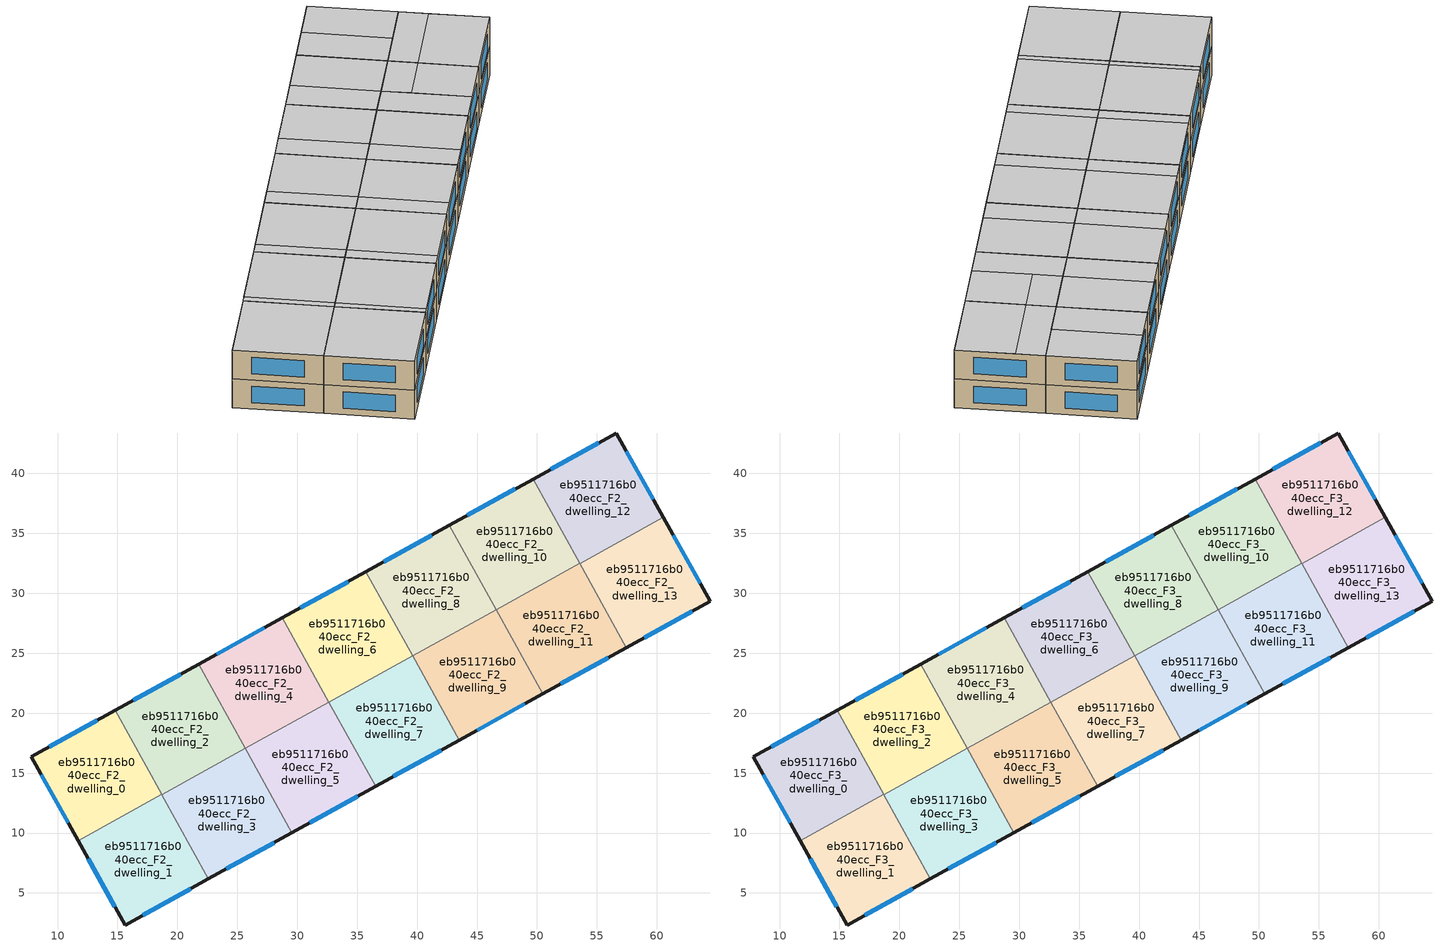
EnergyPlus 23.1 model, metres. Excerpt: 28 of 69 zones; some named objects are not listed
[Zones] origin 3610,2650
eb9511716b040ecc_F2_dwelling_0
 floor to eb9511716b040ecc_F1_dwelling_0 (EU_floor_Construction): 14.81,20.24 18.69,13.22 11.72,9.36 7.81,16.36 z6
 wall outside (EU_wall_Construction): 14.81,20.24 7.81,16.36 11.72,9.36 z6:9
 wall to eb9511716b040ecc_F2_dwelling_1 (EU_wall_Construction): 11.72,9.36 18.69,13.22 z6:9
 wall to eb9511716b040ecc_F2_dwelling_2 (EU_wall_Construction): 18.69,13.22 14.81,20.24 z6:9
 window (EU_Window_Construction): 8.65,14.86 10.88,10.86 / 13.31,19.41 9.31,17.19 z6.64:8.36
eb9511716b040ecc_F2_dwelling_1
 floor to eb9511716b040ecc_F1_dwelling_1 (EU_floor_Construction): 18.69,13.22 22.59,6.18 15.63,2.33 11.72,9.36 z6
 wall outside (EU_wall_Construction): 11.72,9.36 15.63,2.33 22.59,6.18 z6:9
 wall to eb9511716b040ecc_F2_dwelling_3 (EU_wall_Construction): 22.59,6.18 18.7,13.21 z6:9
 wall to eb9511716b040ecc_F2_dwelling_2 (EU_wall_Construction): 18.7,13.21 18.69,13.22 z6:9
 window (EU_Window_Construction): 12.55,7.85 14.79,3.84 / 17.12,3.15 21.1,5.35 z6.64:8.36
eb9511716b040ecc_F2_dwelling_10
 floor to eb9511716b040ecc_F1_dwelling_10 (EU_floor_Construction): 49.68,39.53 53.57,32.5 46.59,28.64 42.7,35.67 z6
 wall outside (EU_wall_Construction): 49.68,39.53 42.7,35.67 z6:9
 wall to eb9511716b040ecc_F2_dwelling_11 (EU_wall_Construction): 46.59,28.64 53.57,32.5 z6:9
 wall to eb9511716b040ecc_F2_dwelling_8 (EU_wall_Construction): 42.7,35.67 46.59,28.64 z6:9
 wall to eb9511716b040ecc_F2_dwelling_12 (EU_wall_Construction): 53.57,32.5 49.68,39.53 z6:9
 window (EU_Window_Construction): 48.18,38.71 44.2,36.5 z6.64:8.36
eb9511716b040ecc_F2_dwelling_11
 floor to eb9511716b040ecc_F1_dwelling_11 (EU_floor_Construction): 53.57,32.5 57.46,25.47 50.48,21.61 46.59,28.64 z6
 wall outside (EU_wall_Construction): 50.48,21.61 57.46,25.47 z6:9
 wall to eb9511716b040ecc_F2_dwelling_9 (EU_wall_Construction): 46.59,28.64 50.48,21.61 z6:9
 wall to eb9511716b040ecc_F2_dwelling_13 (EU_wall_Construction): 57.46,25.47 53.57,32.49 z6:9
 wall to eb9511716b040ecc_F2_dwelling_12 (EU_wall_Construction): 53.57,32.49 53.57,32.5 z6:9
 window (EU_Window_Construction): 51.98,22.44 55.96,24.65 z6.64:8.36
eb9511716b040ecc_F2_dwelling_12
 floor to eb9511716b040ecc_F1_dwelling_12 (EU_floor_Construction): 56.62,43.38 60.55,36.35 53.57,32.49 49.68,39.53 z6
 wall outside (EU_wall_Construction): 60.55,36.35 56.62,43.38 49.68,39.53 z6:9
 wall to eb9511716b040ecc_F2_dwelling_13 (EU_wall_Construction): 53.57,32.49 60.55,36.35 z6:9
 window (EU_Window_Construction): 59.71,37.86 57.46,41.87 / 55.14,42.56 51.16,40.36 z6.64:8.36
eb9511716b040ecc_F2_dwelling_13
 floor to eb9511716b040ecc_F1_dwelling_13 (EU_floor_Construction): 60.55,36.35 64.46,29.34 57.46,25.47 53.57,32.49 z6
 wall outside (EU_wall_Construction): 57.46,25.47 64.46,29.34 60.55,36.35 z6:9
 window (EU_Window_Construction): 63.62,30.85 61.38,34.85 / 58.96,26.3 62.96,28.52 z6.64:8.36
eb9511716b040ecc_F2_dwelling_2
 floor to eb9511716b040ecc_F1_dwelling_2 (EU_floor_Construction): 21.78,24.1 25.67,17.07 18.7,13.21 14.81,20.24 z6
 wall outside (EU_wall_Construction): 21.78,24.1 14.81,20.24 z6:9
 wall to eb9511716b040ecc_F2_dwelling_4 (EU_wall_Construction): 25.67,17.07 21.78,24.1 z6:9
 wall to eb9511716b040ecc_F2_dwelling_3 (EU_wall_Construction): 18.7,13.21 25.67,17.07 z6:9
 window (EU_Window_Construction): 20.29,23.27 16.3,21.06 z6.64:8.36
eb9511716b040ecc_F2_dwelling_3
 floor to eb9511716b040ecc_F1_dwelling_3 (EU_floor_Construction): 25.67,17.07 29.56,10.04 22.59,6.18 18.7,13.21 z6
 wall outside (EU_wall_Construction): 22.59,6.18 29.56,10.04 z6:9
 wall to eb9511716b040ecc_F2_dwelling_5 (EU_wall_Construction): 29.56,10.04 25.67,17.07 z6:9
 window (EU_Window_Construction): 24.08,7 28.07,9.21 z6.64:8.36
eb9511716b040ecc_F2_dwelling_4
 floor to eb9511716b040ecc_F1_dwelling_4 (EU_floor_Construction): 28.76,27.96 32.65,20.93 25.67,17.07 21.78,24.1 z6
 wall outside (EU_wall_Construction): 28.76,27.96 21.78,24.1 z6:9
 wall to eb9511716b040ecc_F2_dwelling_6 (EU_wall_Construction): 32.65,20.93 28.76,27.96 z6:9
 wall to eb9511716b040ecc_F2_dwelling_5 (EU_wall_Construction): 25.67,17.07 32.65,20.93 z6:9
 window (EU_Window_Construction): 27.26,27.13 23.27,24.92 z6.64:8.36
eb9511716b040ecc_F2_dwelling_5
 floor to eb9511716b040ecc_F1_dwelling_5 (EU_floor_Construction): 32.65,20.93 36.54,13.9 29.56,10.04 25.67,17.07 z6
 wall outside (EU_wall_Construction): 29.56,10.04 36.54,13.9 z6:9
 wall to eb9511716b040ecc_F2_dwelling_7 (EU_wall_Construction): 36.54,13.9 32.65,20.93 z6:9
 window (EU_Window_Construction): 31.05,10.86 35.04,13.07 z6.64:8.36
eb9511716b040ecc_F2_dwelling_6
 floor to eb9511716b040ecc_F1_dwelling_6 (EU_floor_Construction): 35.73,31.82 39.62,24.79 32.65,20.93 28.76,27.96 z6
 wall outside (EU_wall_Construction): 35.73,31.82 28.76,27.96 z6:9
 wall to eb9511716b040ecc_F2_dwelling_8 (EU_wall_Construction): 39.62,24.79 35.73,31.82 z6:9
 wall to eb9511716b040ecc_F2_dwelling_7 (EU_wall_Construction): 32.65,20.93 39.62,24.79 z6:9
 window (EU_Window_Construction): 34.24,30.99 30.25,28.78 z6.64:8.36
eb9511716b040ecc_F2_dwelling_7
 floor to eb9511716b040ecc_F1_dwelling_7 (EU_floor_Construction): 39.62,24.79 43.51,17.75 36.54,13.9 32.65,20.93 z6
 wall outside (EU_wall_Construction): 36.54,13.9 43.51,17.75 z6:9
 wall to eb9511716b040ecc_F2_dwelling_9 (EU_wall_Construction): 43.51,17.75 39.62,24.79 z6:9
 window (EU_Window_Construction): 38.03,14.72 42.02,16.93 z6.64:8.36
eb9511716b040ecc_F2_dwelling_8
 floor to eb9511716b040ecc_F1_dwelling_8 (EU_floor_Construction): 42.7,35.67 46.59,28.64 39.62,24.79 35.73,31.82 z6
 wall outside (EU_wall_Construction): 42.7,35.67 35.73,31.82 z6:9
 wall to eb9511716b040ecc_F2_dwelling_9 (EU_wall_Construction): 39.62,24.79 46.59,28.64 z6:9
 window (EU_Window_Construction): 41.21,34.85 37.22,32.64 z6.64:8.36
eb9511716b040ecc_F2_dwelling_9
 floor to eb9511716b040ecc_F1_dwelling_9 (EU_floor_Construction): 46.59,28.64 50.48,21.61 43.51,17.75 39.62,24.79 z6
 wall outside (EU_wall_Construction): 43.51,17.75 50.48,21.61 z6:9
 window (EU_Window_Construction): 45,18.58 48.99,20.79 z6.64:8.36
eb9511716b040ecc_F3_dwelling_0
 floor to eb9511716b040ecc_F2_dwelling_0 (EU_floor_Construction): 14.81,20.24 18.69,13.22 11.72,9.36 7.81,16.36 z9
 wall outside (EU_wall_Construction): 14.81,20.24 7.81,16.36 11.72,9.36 z9:12
 wall to eb9511716b040ecc_F3_dwelling_1 (EU_wall_Construction): 11.72,9.36 18.69,13.22 z9:12
 wall to eb9511716b040ecc_F3_dwelling_2 (EU_wall_Construction): 18.69,13.22 14.81,20.24 z9:12
 window (EU_Window_Construction): 8.65,14.86 10.88,10.86 / 13.31,19.41 9.31,17.19 z9.64:11.36
 ceiling to eb9511716b040ecc_F4_dwelling_0 (EU_floor_Construction): 18.69,13.22 14.81,20.24 7.81,16.36 11.72,9.36 z12
eb9511716b040ecc_F3_dwelling_1
 floor to eb9511716b040ecc_F2_dwelling_1 (EU_floor_Construction): 18.69,13.22 22.59,6.18 15.63,2.33 11.72,9.36 z9
 wall outside (EU_wall_Construction): 11.72,9.36 15.63,2.33 22.59,6.18 z9:12
 wall to eb9511716b040ecc_F3_dwelling_3 (EU_wall_Construction): 22.59,6.18 18.7,13.21 z9:12
 wall to eb9511716b040ecc_F3_dwelling_2 (EU_wall_Construction): 18.7,13.21 18.69,13.22 z9:12
 window (EU_Window_Construction): 12.55,7.85 14.79,3.84 / 17.12,3.15 21.1,5.35 z9.64:11.36
 ceiling to eb9511716b040ecc_F4_dwelling_1 (EU_floor_Construction): 22.59,6.18 18.69,13.22 11.72,9.36 15.63,2.33 z12
eb9511716b040ecc_F3_dwelling_10
 floor to eb9511716b040ecc_F2_dwelling_10 (EU_floor_Construction): 49.68,39.53 53.57,32.5 46.59,28.64 42.7,35.67 z9
 wall outside (EU_wall_Construction): 49.68,39.53 42.7,35.67 z9:12
 wall to eb9511716b040ecc_F3_dwelling_11 (EU_wall_Construction): 46.59,28.64 53.57,32.5 z9:12
 wall to eb9511716b040ecc_F3_dwelling_8 (EU_wall_Construction): 42.7,35.67 46.59,28.64 z9:12
 wall to eb9511716b040ecc_F3_dwelling_12 (EU_wall_Construction): 53.57,32.5 49.68,39.53 z9:12
 window (EU_Window_Construction): 48.18,38.71 44.2,36.5 z9.64:11.36
 ceiling to eb9511716b040ecc_F4_dwelling_10 (EU_floor_Construction): 53.57,32.5 49.68,39.53 45.38,37.16 49.27,30.13 z12
 ceiling to eb9511716b040ecc_F4_dwelling_8 (EU_floor_Construction): 49.27,30.13 45.38,37.16 42.7,35.67 46.59,28.64 z12
eb9511716b040ecc_F3_dwelling_11
 floor to eb9511716b040ecc_F2_dwelling_11 (EU_floor_Construction): 53.57,32.5 57.46,25.47 50.48,21.61 46.59,28.64 z9
 wall outside (EU_wall_Construction): 50.48,21.61 57.46,25.47 z9:12
 wall to eb9511716b040ecc_F3_dwelling_9 (EU_wall_Construction): 46.59,28.64 50.48,21.61 z9:12
 wall to eb9511716b040ecc_F3_dwelling_13 (EU_wall_Construction): 57.46,25.47 53.57,32.49 z9:12
 wall to eb9511716b040ecc_F3_dwelling_12 (EU_wall_Construction): 53.57,32.49 53.57,32.5 z9:12
 window (EU_Window_Construction): 51.98,22.44 55.96,24.65 z9.64:11.36
 ceiling to eb9511716b040ecc_F4_dwelling_12 (EU_floor_Construction): 57.46,25.47 54.87,30.15 50.58,27.78 53.17,23.1 z12
 ceiling to eb9511716b040ecc_F4_dwelling_11 (EU_floor_Construction): 54.87,30.15 53.57,32.49 53.57,32.5 49.28,30.13 50.58,27.78 z12
 ceiling adiabatic (EU_roof_Construction): 53.17,23.1 49.28,30.13 46.59,28.64 50.48,21.61 z12
eb9511716b040ecc_F3_dwelling_12
 floor to eb9511716b040ecc_F2_dwelling_12 (EU_floor_Construction): 56.62,43.38 60.55,36.35 53.57,32.49 49.68,39.53 z9
 wall outside (EU_wall_Construction): 60.55,36.35 56.62,43.38 49.68,39.53 z9:12
 wall to eb9511716b040ecc_F3_dwelling_13 (EU_wall_Construction): 53.57,32.49 60.55,36.35 z9:12
 window (EU_Window_Construction): 59.71,37.86 57.46,41.87 / 55.14,42.56 51.16,40.36 z9.64:11.36
 ceiling to eb9511716b040ecc_F4_dwelling_11 (EU_floor_Construction): 60.55,36.35 56.62,43.38 52.89,41.31 56.78,34.29 53.57,32.5 53.57,32.49 z12
 ceiling to eb9511716b040ecc_F4_dwelling_10 (EU_floor_Construction): 56.78,34.29 52.89,41.31 49.68,39.53 53.57,32.5 z12
eb9511716b040ecc_F3_dwelling_13
 floor to eb9511716b040ecc_F2_dwelling_13 (EU_floor_Construction): 60.55,36.35 64.46,29.34 57.46,25.47 53.57,32.49 z9
 wall outside (EU_wall_Construction): 57.46,25.47 64.46,29.34 60.55,36.35 z9:12
 window (EU_Window_Construction): 63.62,30.85 61.38,34.85 / 58.96,26.3 62.96,28.52 z9.64:11.36
 ceiling to eb9511716b040ecc_F4_dwelling_12 (EU_floor_Construction): 64.46,29.34 61.85,34.02 54.87,30.15 57.46,25.47 z12
 ceiling to eb9511716b040ecc_F4_dwelling_11 (EU_floor_Construction): 61.85,34.02 60.55,36.35 53.57,32.49 54.87,30.15 z12
eb9511716b040ecc_F3_dwelling_2
 floor to eb9511716b040ecc_F2_dwelling_2 (EU_floor_Construction): 21.78,24.1 25.67,17.07 18.7,13.21 14.81,20.24 z9
 wall outside (EU_wall_Construction): 21.78,24.1 14.81,20.24 z9:12
 wall to eb9511716b040ecc_F3_dwelling_4 (EU_wall_Construction): 25.67,17.07 21.78,24.1 z9:12
 wall to eb9511716b040ecc_F3_dwelling_3 (EU_wall_Construction): 18.7,13.21 25.67,17.07 z9:12
 window (EU_Window_Construction): 20.29,23.27 16.3,21.06 z9.64:11.36
 ceiling to eb9511716b040ecc_F4_dwelling_2 (EU_floor_Construction): 25.67,17.07 21.78,24.1 15.34,20.53 19.23,13.5 z12
 ceiling adiabatic (EU_roof_Construction): 19.23,13.5 15.34,20.53 14.81,20.24 18.7,13.21 z12
eb9511716b040ecc_F3_dwelling_3
 floor to eb9511716b040ecc_F2_dwelling_3 (EU_floor_Construction): 25.67,17.07 29.56,10.04 22.59,6.18 18.7,13.21 z9
 wall outside (EU_wall_Construction): 22.59,6.18 29.56,10.04 z9:12
 wall to eb9511716b040ecc_F3_dwelling_5 (EU_wall_Construction): 29.56,10.04 25.67,17.07 z9:12
 window (EU_Window_Construction): 24.08,7 28.07,9.21 z9.64:11.36
 ceiling to eb9511716b040ecc_F4_dwelling_3 (EU_floor_Construction): 29.56,10.04 25.67,17.07 19.23,13.5 23.12,6.47 z12
 ceiling to eb9511716b040ecc_F4_dwelling_1 (EU_floor_Construction): 23.12,6.47 19.23,13.5 18.7,13.21 22.59,6.18 z12
eb9511716b040ecc_F3_dwelling_4
 floor to eb9511716b040ecc_F2_dwelling_4 (EU_floor_Construction): 28.76,27.96 32.65,20.93 25.67,17.07 21.78,24.1 z9
 wall outside (EU_wall_Construction): 28.76,27.96 21.78,24.1 z9:12
 wall to eb9511716b040ecc_F3_dwelling_6 (EU_wall_Construction): 32.65,20.93 28.76,27.96 z9:12
 wall to eb9511716b040ecc_F3_dwelling_5 (EU_wall_Construction): 25.67,17.07 32.65,20.93 z9:12
 window (EU_Window_Construction): 27.26,27.13 23.27,24.92 z9.64:11.36
 ceiling to eb9511716b040ecc_F4_dwelling_4 (EU_floor_Construction): 32.64,20.93 28.76,27.96 22.85,24.69 26.74,17.66 z12
 ceiling to eb9511716b040ecc_F4_dwelling_2 (EU_floor_Construction): 26.74,17.66 22.85,24.69 21.78,24.1 25.67,17.07 z12
eb9511716b040ecc_F3_dwelling_5
 floor to eb9511716b040ecc_F2_dwelling_5 (EU_floor_Construction): 32.65,20.93 36.54,13.9 29.56,10.04 25.67,17.07 z9
 wall outside (EU_wall_Construction): 29.56,10.04 36.54,13.9 z9:12
 wall to eb9511716b040ecc_F3_dwelling_7 (EU_wall_Construction): 36.54,13.9 32.65,20.93 z9:12
 window (EU_Window_Construction): 31.05,10.86 35.04,13.07 z9.64:11.36
 ceiling to eb9511716b040ecc_F4_dwelling_5 (EU_floor_Construction): 36.54,13.9 32.65,20.93 26.74,17.66 30.63,10.63 z12
 ceiling to eb9511716b040ecc_F4_dwelling_3 (EU_floor_Construction): 30.63,10.63 26.74,17.66 25.67,17.07 29.56,10.04 z12
eb9511716b040ecc_F3_dwelling_6
 floor to eb9511716b040ecc_F2_dwelling_6 (EU_floor_Construction): 35.73,31.82 39.62,24.79 32.65,20.93 28.76,27.96 z9
 wall outside (EU_wall_Construction): 35.73,31.82 28.76,27.96 z9:12
 wall to eb9511716b040ecc_F3_dwelling_8 (EU_wall_Construction): 39.62,24.79 35.73,31.82 z9:12
 wall to eb9511716b040ecc_F3_dwelling_7 (EU_wall_Construction): 32.65,20.93 39.62,24.79 z9:12
 window (EU_Window_Construction): 34.24,30.99 30.25,28.78 z9.64:11.36
 ceiling to eb9511716b040ecc_F4_dwelling_6 (EU_floor_Construction): 39.62,24.79 35.73,31.82 30.36,28.85 34.25,21.82 z12
 ceiling to eb9511716b040ecc_F4_dwelling_4 (EU_floor_Construction): 34.25,21.82 30.36,28.85 28.76,27.96 32.64,20.93 z12
eb9511716b040ecc_F3_dwelling_7
 floor to eb9511716b040ecc_F2_dwelling_7 (EU_floor_Construction): 39.62,24.79 43.51,17.75 36.54,13.9 32.65,20.93 z9
 wall outside (EU_wall_Construction): 36.54,13.9 43.51,17.75 z9:12
 wall to eb9511716b040ecc_F3_dwelling_9 (EU_wall_Construction): 43.51,17.75 39.62,24.79 z9:12
 window (EU_Window_Construction): 38.03,14.72 42.02,16.93 z9.64:11.36
 ceiling to eb9511716b040ecc_F4_dwelling_7 (EU_floor_Construction): 43.51,17.75 39.62,24.79 34.26,21.82 38.15,14.79 z12
 ceiling to eb9511716b040ecc_F4_dwelling_5 (EU_floor_Construction): 38.15,14.79 34.25,21.82 32.65,20.93 36.54,13.9 z12
eb9511716b040ecc_F3_dwelling_8
 floor to eb9511716b040ecc_F2_dwelling_8 (EU_floor_Construction): 42.7,35.67 46.59,28.64 39.62,24.79 35.73,31.82 z9
 wall outside (EU_wall_Construction): 42.7,35.67 35.73,31.82 z9:12
 wall to eb9511716b040ecc_F3_dwelling_9 (EU_wall_Construction): 39.62,24.79 46.59,28.64 z9:12
 window (EU_Window_Construction): 41.21,34.85 37.22,32.64 z9.64:11.36
 ceiling to eb9511716b040ecc_F4_dwelling_8 (EU_floor_Construction): 46.59,28.64 42.7,35.67 37.88,33 41.77,25.97 z12
 ceiling to eb9511716b040ecc_F4_dwelling_6 (EU_floor_Construction): 41.77,25.97 37.88,33 35.73,31.82 39.62,24.79 z12
eb9511716b040ecc_F3_dwelling_9
 floor to eb9511716b040ecc_F2_dwelling_9 (EU_floor_Construction): 46.59,28.64 50.48,21.61 43.51,17.75 39.62,24.79 z9
 wall outside (EU_wall_Construction): 43.51,17.75 50.48,21.61 z9:12
 window (EU_Window_Construction): 45,18.58 48.99,20.79 z9.64:11.36
 ceiling adiabatic (EU_roof_Construction): 50.48,21.61 46.59,28.64 41.77,25.97 45.66,18.94 z12
 ceiling to eb9511716b040ecc_F4_dwelling_7 (EU_floor_Construction): 45.66,18.94 41.77,25.97 39.62,24.79 43.51,17.75 z12
[Building]
EU S2 Campaign: North Axis=0; Terrain=City; Solar Distribution=FullExterior
[Site:Location]
Yerevan-Zvartnots.Intl.AP: Latitude=40.15; Longitude=44.383; Time Zone=4; Elevation=854
[SizingPeriod:WeatherFileDays]
AnnualSizingPeriod: Begin Month=1; Begin Day of Month=1; End Month=12; End Day of Month=31; Day of Week for Start Day=Monday; Use Weather File Daylight Saving Period=No; Use Weather File Rain and Snow Indicators=No
[MATERIAL]
EU_InternalMass_Material: Roughness=MediumRough; Thickness=0.1; Conductivity=1; Density=1800; Specific Heat=900; Thermal Absorptance=0.9; Solar Absorptance=0.7; Visible Absorptance=0.7
[MATERIAL:NOMASS] Roughness=MediumRough; Thermal Absorptance=0.9; Solar Absorptance=0.7; Visible Absorptance=0.7
Name | Thermal Resistance
EU_wall_NoMass | 1.05043
EU_roof_NoMass | 1.45357
EU_floor_NoMass | 0.478065
[WINDOWMATERIAL:SIMPLEGLAZINGSYSTEM]
EU_Window_SimpleGlazing: UFactor=2.5566; Solar Heat Gain Coefficient=0.75; Visible Transmittance=0.75
[CONSTRUCTION]
EU_wall_Construction: EU_wall_NoMass
EU_roof_Construction: EU_roof_NoMass
EU_floor_Construction: EU_floor_NoMass
EU_Window_Construction: EU_Window_SimpleGlazing
EU_InternalMass_Construction: EU_InternalMass_Material
[ZONE] Type=1; Multiplier=1; Ceiling Height=autocalculate; Floor Area=autocalculate; Part of Total Floor Area=Yes
Name | Volume
eb9511716b040ecc_F2_dwelling_0; eb9511716b040ecc_F3_dwelling_0; eb9511716b040ecc_F2_dwelling_9; eb9511716b040ecc_F3_dwelling_9 | 192.144
eb9511716b040ecc_F2_dwelling_1; eb9511716b040ecc_F3_dwelling_1; eb9511716b040ecc_F2_dwelling_2; eb9511716b040ecc_F3_dwelling_2; eb9511716b040ecc_F2_dwelling_7; eb9511716b040ecc_F3_dwelling_7 | 192.127
eb9511716b040ecc_F2_dwelling_10; eb9511716b040ecc_F3_dwelling_10; eb9511716b040ecc_F2_dwelling_13; eb9511716b040ecc_F3_dwelling_13 | 192.123
eb9511716b040ecc_F2_dwelling_11; eb9511716b040ecc_F3_dwelling_11 | 192.149
eb9511716b040ecc_F2_dwelling_12; eb9511716b040ecc_F3_dwelling_12 | 192.112
eb9511716b040ecc_F2_dwelling_3; eb9511716b040ecc_F3_dwelling_3 | 192.128
eb9511716b040ecc_F2_dwelling_4; eb9511716b040ecc_F3_dwelling_4 | 192.111
eb9511716b040ecc_F2_dwelling_5; eb9511716b040ecc_F3_dwelling_5 | 192.133
eb9511716b040ecc_F2_dwelling_6; eb9511716b040ecc_F3_dwelling_6 | 192.117
eb9511716b040ecc_F2_dwelling_8; eb9511716b040ecc_F3_dwelling_8 | 192.107
[INTERNALMASS] Construction=EU_InternalMass_Construction
Name | Zone or ZoneList | Surface Area
eb9511716b040ecc_F2_dwelling_0_EU_InternalMass | eb9511716b040ecc_F2_dwelling_0 | 64.0475
eb9511716b040ecc_F2_dwelling_1_EU_InternalMass | eb9511716b040ecc_F2_dwelling_1 | 64.0421
eb9511716b040ecc_F2_dwelling_2_EU_InternalMass | eb9511716b040ecc_F2_dwelling_2 | 64.0417
eb9511716b040ecc_F2_dwelling_3_EU_InternalMass | eb9511716b040ecc_F2_dwelling_3 | 64.0444
eb9511716b040ecc_F2_dwelling_4_EU_InternalMass | eb9511716b040ecc_F2_dwelling_4 | 64.0372
eb9511716b040ecc_F2_dwelling_5_EU_InternalMass | eb9511716b040ecc_F2_dwelling_5 | 64.0434
eb9511716b040ecc_F2_dwelling_6_EU_InternalMass | eb9511716b040ecc_F2_dwelling_6 | 64.037
eb9511716b040ecc_F2_dwelling_7_EU_InternalMass | eb9511716b040ecc_F2_dwelling_7 | 64.0443
eb9511716b040ecc_F2_dwelling_8_EU_InternalMass | eb9511716b040ecc_F2_dwelling_8 | 64.0364
eb9511716b040ecc_F2_dwelling_9_EU_InternalMass | eb9511716b040ecc_F2_dwelling_9 | 64.0463
eb9511716b040ecc_F2_dwelling_10_EU_InternalMass | eb9511716b040ecc_F2_dwelling_10 | 64.0465
eb9511716b040ecc_F2_dwelling_11_EU_InternalMass | eb9511716b040ecc_F2_dwelling_11 | 64.0478
eb9511716b040ecc_F2_dwelling_12_EU_InternalMass | eb9511716b040ecc_F2_dwelling_12 | 64.0368
eb9511716b040ecc_F2_dwelling_13_EU_InternalMass | eb9511716b040ecc_F2_dwelling_13 | 64.0401
eb9511716b040ecc_F3_dwelling_0_EU_InternalMass | eb9511716b040ecc_F3_dwelling_0 | 64.0475
eb9511716b040ecc_F3_dwelling_1_EU_InternalMass | eb9511716b040ecc_F3_dwelling_1 | 64.0421
eb9511716b040ecc_F3_dwelling_2_EU_InternalMass | eb9511716b040ecc_F3_dwelling_2 | 64.0417
eb9511716b040ecc_F3_dwelling_3_EU_InternalMass | eb9511716b040ecc_F3_dwelling_3 | 64.0444
eb9511716b040ecc_F3_dwelling_4_EU_InternalMass | eb9511716b040ecc_F3_dwelling_4 | 64.0372
eb9511716b040ecc_F3_dwelling_5_EU_InternalMass | eb9511716b040ecc_F3_dwelling_5 | 64.0434
eb9511716b040ecc_F3_dwelling_6_EU_InternalMass | eb9511716b040ecc_F3_dwelling_6 | 64.037
eb9511716b040ecc_F3_dwelling_7_EU_InternalMass | eb9511716b040ecc_F3_dwelling_7 | 64.0443
eb9511716b040ecc_F3_dwelling_8_EU_InternalMass | eb9511716b040ecc_F3_dwelling_8 | 64.0364
eb9511716b040ecc_F3_dwelling_9_EU_InternalMass | eb9511716b040ecc_F3_dwelling_9 | 64.0463
eb9511716b040ecc_F3_dwelling_10_EU_InternalMass | eb9511716b040ecc_F3_dwelling_10 | 64.0465
eb9511716b040ecc_F3_dwelling_11_EU_InternalMass | eb9511716b040ecc_F3_dwelling_11 | 64.0478
eb9511716b040ecc_F3_dwelling_12_EU_InternalMass | eb9511716b040ecc_F3_dwelling_12 | 64.0368
eb9511716b040ecc_F3_dwelling_13_EU_InternalMass | eb9511716b040ecc_F3_dwelling_13 | 64.0401
[OTHEREQUIPMENT] Fuel Type=Electricity; Design Level Calculation Method=Watts/Area; Power per Zone Floor Area=1; Fraction Latent=0; Fraction Radiant=0; Fraction Lost=0; Carbon Dioxide Generation Rate=0; EndUse Subcategory=EU_Step8_InternalGains
Name | Zone or ZoneList or Space or SpaceList | Schedule
EU_Step8_InternalGain_eb9511716b040ecc_F2_dwelling_0_f000 | eb9511716b040ecc_F2_dwelling_0 | EU_Step8_GainSchedule_eb9511716b040ecc_F2_dwelling_0_f000
EU_Step8_InternalGain_eb9511716b040ecc_F2_dwelling_1_f000 | eb9511716b040ecc_F2_dwelling_1 | EU_Step8_GainSchedule_eb9511716b040ecc_F2_dwelling_1_f000
EU_Step8_InternalGain_eb9511716b040ecc_F2_dwelling_2_f000 | eb9511716b040ecc_F2_dwelling_2 | EU_Step8_GainSchedule_eb9511716b040ecc_F2_dwelling_2_f000
EU_Step8_InternalGain_eb9511716b040ecc_F2_dwelling_3_f000 | eb9511716b040ecc_F2_dwelling_3 | EU_Step8_GainSchedule_eb9511716b040ecc_F2_dwelling_3_f000
EU_Step8_InternalGain_eb9511716b040ecc_F2_dwelling_4_f000 | eb9511716b040ecc_F2_dwelling_4 | EU_Step8_GainSchedule_eb9511716b040ecc_F2_dwelling_4_f000
EU_Step8_InternalGain_eb9511716b040ecc_F2_dwelling_5_f000 | eb9511716b040ecc_F2_dwelling_5 | EU_Step8_GainSchedule_eb9511716b040ecc_F2_dwelling_5_f000
EU_Step8_InternalGain_eb9511716b040ecc_F2_dwelling_6_f000 | eb9511716b040ecc_F2_dwelling_6 | EU_Step8_GainSchedule_eb9511716b040ecc_F2_dwelling_6_f000
EU_Step8_InternalGain_eb9511716b040ecc_F2_dwelling_7_f000 | eb9511716b040ecc_F2_dwelling_7 | EU_Step8_GainSchedule_eb9511716b040ecc_F2_dwelling_7_f000
EU_Step8_InternalGain_eb9511716b040ecc_F2_dwelling_8_f000 | eb9511716b040ecc_F2_dwelling_8 | EU_Step8_GainSchedule_eb9511716b040ecc_F2_dwelling_8_f000
EU_Step8_InternalGain_eb9511716b040ecc_F2_dwelling_9_f000 | eb9511716b040ecc_F2_dwelling_9 | EU_Step8_GainSchedule_eb9511716b040ecc_F2_dwelling_9_f000
EU_Step8_InternalGain_eb9511716b040ecc_F2_dwelling_10_f000 | eb9511716b040ecc_F2_dwelling_10 | EU_Step8_GainSchedule_eb9511716b040ecc_F2_dwelling_10_f000
EU_Step8_InternalGain_eb9511716b040ecc_F2_dwelling_11_f000 | eb9511716b040ecc_F2_dwelling_11 | EU_Step8_GainSchedule_eb9511716b040ecc_F2_dwelling_11_f000
EU_Step8_InternalGain_eb9511716b040ecc_F2_dwelling_12_f000 | eb9511716b040ecc_F2_dwelling_12 | EU_Step8_GainSchedule_eb9511716b040ecc_F2_dwelling_12_f000
EU_Step8_InternalGain_eb9511716b040ecc_F2_dwelling_13_f000 | eb9511716b040ecc_F2_dwelling_13 | EU_Step8_GainSchedule_eb9511716b040ecc_F2_dwelling_13_f000
EU_Step8_InternalGain_eb9511716b040ecc_F3_dwelling_0_f000 | eb9511716b040ecc_F3_dwelling_0 | EU_Step8_GainSchedule_eb9511716b040ecc_F3_dwelling_0_f000
EU_Step8_InternalGain_eb9511716b040ecc_F3_dwelling_1_f000 | eb9511716b040ecc_F3_dwelling_1 | EU_Step8_GainSchedule_eb9511716b040ecc_F3_dwelling_1_f000
EU_Step8_InternalGain_eb9511716b040ecc_F3_dwelling_2_f000 | eb9511716b040ecc_F3_dwelling_2 | EU_Step8_GainSchedule_eb9511716b040ecc_F3_dwelling_2_f000
EU_Step8_InternalGain_eb9511716b040ecc_F3_dwelling_3_f000 | eb9511716b040ecc_F3_dwelling_3 | EU_Step8_GainSchedule_eb9511716b040ecc_F3_dwelling_3_f000
EU_Step8_InternalGain_eb9511716b040ecc_F3_dwelling_4_f000 | eb9511716b040ecc_F3_dwelling_4 | EU_Step8_GainSchedule_eb9511716b040ecc_F3_dwelling_4_f000
EU_Step8_InternalGain_eb9511716b040ecc_F3_dwelling_5_f000 | eb9511716b040ecc_F3_dwelling_5 | EU_Step8_GainSchedule_eb9511716b040ecc_F3_dwelling_5_f000
EU_Step8_InternalGain_eb9511716b040ecc_F3_dwelling_6_f000 | eb9511716b040ecc_F3_dwelling_6 | EU_Step8_GainSchedule_eb9511716b040ecc_F3_dwelling_6_f000
EU_Step8_InternalGain_eb9511716b040ecc_F3_dwelling_7_f000 | eb9511716b040ecc_F3_dwelling_7 | EU_Step8_GainSchedule_eb9511716b040ecc_F3_dwelling_7_f000
EU_Step8_InternalGain_eb9511716b040ecc_F3_dwelling_8_f000 | eb9511716b040ecc_F3_dwelling_8 | EU_Step8_GainSchedule_eb9511716b040ecc_F3_dwelling_8_f000
EU_Step8_InternalGain_eb9511716b040ecc_F3_dwelling_9_f000 | eb9511716b040ecc_F3_dwelling_9 | EU_Step8_GainSchedule_eb9511716b040ecc_F3_dwelling_9_f000
EU_Step8_InternalGain_eb9511716b040ecc_F3_dwelling_10_f000 | eb9511716b040ecc_F3_dwelling_10 | EU_Step8_GainSchedule_eb9511716b040ecc_F3_dwelling_10_f000
EU_Step8_InternalGain_eb9511716b040ecc_F3_dwelling_11_f000 | eb9511716b040ecc_F3_dwelling_11 | EU_Step8_GainSchedule_eb9511716b040ecc_F3_dwelling_11_f000
EU_Step8_InternalGain_eb9511716b040ecc_F3_dwelling_12_f000 | eb9511716b040ecc_F3_dwelling_12 | EU_Step8_GainSchedule_eb9511716b040ecc_F3_dwelling_12_f000
EU_Step8_InternalGain_eb9511716b040ecc_F3_dwelling_13_f000 | eb9511716b040ecc_F3_dwelling_13 | EU_Step8_GainSchedule_eb9511716b040ecc_F3_dwelling_13_f000
[ZONEVENTILATION:DESIGNFLOWRATE] Schedule=EU_AlwaysOn; Design Flow Rate Calculation Method=AirChanges/Hour; Air Changes per Hour=0.557805; Ventilation Type=Natural; Fan Pressure Rise=0; Fan Total Efficiency=1; Constant Term Coefficient=1; Temperature Term Coefficient=0; Velocity Term Coefficient=0; Velocity Squared Term Coefficient=0; Minimum Indoor Temperature=-100; Maximum Indoor Temperature=100; Delta Temperature=-100; Minimum Outdoor Temperature=-100; Maximum Outdoor Temperature=100; Maximum Wind Speed=40
Name | Zone or ZoneList or Space or SpaceList
EU_ConstantAir_eb9511716b040ecc_F2_dwelling_0 | eb9511716b040ecc_F2_dwelling_0
EU_ConstantAir_eb9511716b040ecc_F2_dwelling_1 | eb9511716b040ecc_F2_dwelling_1
EU_ConstantAir_eb9511716b040ecc_F2_dwelling_2 | eb9511716b040ecc_F2_dwelling_2
EU_ConstantAir_eb9511716b040ecc_F2_dwelling_3 | eb9511716b040ecc_F2_dwelling_3
EU_ConstantAir_eb9511716b040ecc_F2_dwelling_4 | eb9511716b040ecc_F2_dwelling_4
EU_ConstantAir_eb9511716b040ecc_F2_dwelling_5 | eb9511716b040ecc_F2_dwelling_5
EU_ConstantAir_eb9511716b040ecc_F2_dwelling_6 | eb9511716b040ecc_F2_dwelling_6
EU_ConstantAir_eb9511716b040ecc_F2_dwelling_7 | eb9511716b040ecc_F2_dwelling_7
EU_ConstantAir_eb9511716b040ecc_F2_dwelling_8 | eb9511716b040ecc_F2_dwelling_8
EU_ConstantAir_eb9511716b040ecc_F2_dwelling_9 | eb9511716b040ecc_F2_dwelling_9
EU_ConstantAir_eb9511716b040ecc_F2_dwelling_10 | eb9511716b040ecc_F2_dwelling_10
EU_ConstantAir_eb9511716b040ecc_F2_dwelling_11 | eb9511716b040ecc_F2_dwelling_11
EU_ConstantAir_eb9511716b040ecc_F2_dwelling_12 | eb9511716b040ecc_F2_dwelling_12
EU_ConstantAir_eb9511716b040ecc_F2_dwelling_13 | eb9511716b040ecc_F2_dwelling_13
EU_ConstantAir_eb9511716b040ecc_F3_dwelling_0 | eb9511716b040ecc_F3_dwelling_0
EU_ConstantAir_eb9511716b040ecc_F3_dwelling_1 | eb9511716b040ecc_F3_dwelling_1
EU_ConstantAir_eb9511716b040ecc_F3_dwelling_2 | eb9511716b040ecc_F3_dwelling_2
EU_ConstantAir_eb9511716b040ecc_F3_dwelling_3 | eb9511716b040ecc_F3_dwelling_3
EU_ConstantAir_eb9511716b040ecc_F3_dwelling_4 | eb9511716b040ecc_F3_dwelling_4
EU_ConstantAir_eb9511716b040ecc_F3_dwelling_5 | eb9511716b040ecc_F3_dwelling_5
EU_ConstantAir_eb9511716b040ecc_F3_dwelling_6 | eb9511716b040ecc_F3_dwelling_6
EU_ConstantAir_eb9511716b040ecc_F3_dwelling_7 | eb9511716b040ecc_F3_dwelling_7
EU_ConstantAir_eb9511716b040ecc_F3_dwelling_8 | eb9511716b040ecc_F3_dwelling_8
EU_ConstantAir_eb9511716b040ecc_F3_dwelling_9 | eb9511716b040ecc_F3_dwelling_9
EU_ConstantAir_eb9511716b040ecc_F3_dwelling_10 | eb9511716b040ecc_F3_dwelling_10
EU_ConstantAir_eb9511716b040ecc_F3_dwelling_11 | eb9511716b040ecc_F3_dwelling_11
EU_ConstantAir_eb9511716b040ecc_F3_dwelling_12 | eb9511716b040ecc_F3_dwelling_12
EU_ConstantAir_eb9511716b040ecc_F3_dwelling_13 | eb9511716b040ecc_F3_dwelling_13
[HVACTEMPLATE:ZONE:IDEALLOADSAIRSYSTEM] System Availability Schedule=EU_AlwaysOn; Maximum Heating Supply Air Temperature=50; Minimum Cooling Supply Air Temperature=13; Maximum Heating Supply Air Humidity Ratio=0.0156; Minimum Cooling Supply Air Humidity Ratio=0.0077; Heating Limit=NoLimit; Cooling Limit=NoLimit; Heating Availability Schedule=EU_AlwaysOn; Cooling Availability Schedule=EU_CoolingOff; Dehumidification Control Type=ConstantSensibleHeatRatio; Cooling Sensible Heat Ratio=0.7; Dehumidification Setpoint=60; Humidification Control Type=None; Humidification Setpoint=30; Outdoor Air Method=None; Outdoor Air Flow Rate per Person=0.00944; Outdoor Air Flow Rate per Zone Floor Area=0; Outdoor Air Flow Rate per Zone=0; Demand Controlled Ventilation Type=None; Outdoor Air Economizer Type=NoEconomizer; Heat Recovery Type=None; Sensible Heat Recovery Effectiveness=0.7; Latent Heat Recovery Effectiveness=0.65
Name | Template Thermostat
eb9511716b040ecc_F2_dwelling_0 | EU_HeatOnly_eb9511716b040ecc_F2_dwelling_0
eb9511716b040ecc_F2_dwelling_1 | EU_HeatOnly_eb9511716b040ecc_F2_dwelling_1
eb9511716b040ecc_F2_dwelling_2 | EU_HeatOnly_eb9511716b040ecc_F2_dwelling_2
eb9511716b040ecc_F2_dwelling_3 | EU_HeatOnly_eb9511716b040ecc_F2_dwelling_3
eb9511716b040ecc_F2_dwelling_4 | EU_HeatOnly_eb9511716b040ecc_F2_dwelling_4
eb9511716b040ecc_F2_dwelling_5 | EU_HeatOnly_eb9511716b040ecc_F2_dwelling_5
eb9511716b040ecc_F2_dwelling_6 | EU_HeatOnly_eb9511716b040ecc_F2_dwelling_6
eb9511716b040ecc_F2_dwelling_7 | EU_HeatOnly_eb9511716b040ecc_F2_dwelling_7
eb9511716b040ecc_F2_dwelling_8 | EU_HeatOnly_eb9511716b040ecc_F2_dwelling_8
eb9511716b040ecc_F2_dwelling_9 | EU_HeatOnly_eb9511716b040ecc_F2_dwelling_9
eb9511716b040ecc_F2_dwelling_10 | EU_HeatOnly_eb9511716b040ecc_F2_dwelling_10
eb9511716b040ecc_F2_dwelling_11 | EU_HeatOnly_eb9511716b040ecc_F2_dwelling_11
eb9511716b040ecc_F2_dwelling_12 | EU_HeatOnly_eb9511716b040ecc_F2_dwelling_12
eb9511716b040ecc_F2_dwelling_13 | EU_HeatOnly_eb9511716b040ecc_F2_dwelling_13
eb9511716b040ecc_F3_dwelling_0 | EU_HeatOnly_eb9511716b040ecc_F3_dwelling_0
eb9511716b040ecc_F3_dwelling_1 | EU_HeatOnly_eb9511716b040ecc_F3_dwelling_1
eb9511716b040ecc_F3_dwelling_2 | EU_HeatOnly_eb9511716b040ecc_F3_dwelling_2
eb9511716b040ecc_F3_dwelling_3 | EU_HeatOnly_eb9511716b040ecc_F3_dwelling_3
eb9511716b040ecc_F3_dwelling_4 | EU_HeatOnly_eb9511716b040ecc_F3_dwelling_4
eb9511716b040ecc_F3_dwelling_5 | EU_HeatOnly_eb9511716b040ecc_F3_dwelling_5
eb9511716b040ecc_F3_dwelling_6 | EU_HeatOnly_eb9511716b040ecc_F3_dwelling_6
eb9511716b040ecc_F3_dwelling_7 | EU_HeatOnly_eb9511716b040ecc_F3_dwelling_7
eb9511716b040ecc_F3_dwelling_8 | EU_HeatOnly_eb9511716b040ecc_F3_dwelling_8
eb9511716b040ecc_F3_dwelling_9 | EU_HeatOnly_eb9511716b040ecc_F3_dwelling_9
eb9511716b040ecc_F3_dwelling_10 | EU_HeatOnly_eb9511716b040ecc_F3_dwelling_10
eb9511716b040ecc_F3_dwelling_11 | EU_HeatOnly_eb9511716b040ecc_F3_dwelling_11
eb9511716b040ecc_F3_dwelling_12 | EU_HeatOnly_eb9511716b040ecc_F3_dwelling_12
eb9511716b040ecc_F3_dwelling_13 | EU_HeatOnly_eb9511716b040ecc_F3_dwelling_13
[SIZING:ZONE] Zone Cooling Design Supply Air Temperature Input Method=SupplyAirTemperature; Zone Cooling Design Supply Air Temperature=13; Zone Heating Design Supply Air Temperature Input Method=SupplyAirTemperature; Zone Heating Design Supply Air Temperature=50; Zone Cooling Design Supply Air Humidity Ratio=0.008; Zone Heating Design Supply Air Humidity Ratio=0.008; Cooling Design Air Flow Method=DesignDay; Cooling Design Air Flow Rate=0; Cooling Minimum Air Flow per Zone Floor Area=0.000762; Cooling Minimum Air Flow=0; Cooling Minimum Air Flow Fraction=0.2; Heating Design Air Flow Method=DesignDay; Heating Design Air Flow Rate=0; Heating Maximum Air Flow per Zone Floor Area=0.002032; Heating Maximum Air Flow=0.141576; Heating Maximum Air Flow Fraction=0.3; Account for Dedicated Outdoor Air System=No; Dedicated Outdoor Air System Control Strategy=NeutralSupplyAir; Dedicated Outdoor Air Low Setpoint Temperature for Design=autosize; Dedicated Outdoor Air High Setpoint Temperature for Design=autosize; Zone Load Sizing Method=Sensible Load Only No Latent Load; Zone Latent Cooling Design Supply Air Humidity Ratio Input Method=HumidityRatioDifference; Zone Cooling Design Supply Air Humidity Ratio Difference=0.005; Zone Latent Heating Design Supply Air Humidity Ratio Input Method=HumidityRatioDifference; Zone Humidification Design Supply Air Humidity Ratio Difference=0.005
eb9511716b040ecc_F2_dwelling_0; eb9511716b040ecc_F2_dwelling_1; eb9511716b040ecc_F2_dwelling_2; eb9511716b040ecc_F2_dwelling_3; eb9511716b040ecc_F2_dwelling_4; eb9511716b040ecc_F2_dwelling_5; eb9511716b040ecc_F2_dwelling_6; eb9511716b040ecc_F2_dwelling_7; eb9511716b040ecc_F2_dwelling_8; eb9511716b040ecc_F2_dwelling_9; eb9511716b040ecc_F2_dwelling_10; eb9511716b040ecc_F2_dwelling_11; eb9511716b040ecc_F2_dwelling_12; eb9511716b040ecc_F2_dwelling_13; eb9511716b040ecc_F3_dwelling_0; eb9511716b040ecc_F3_dwelling_1; eb9511716b040ecc_F3_dwelling_2; eb9511716b040ecc_F3_dwelling_3; eb9511716b040ecc_F3_dwelling_4; eb9511716b040ecc_F3_dwelling_5; eb9511716b040ecc_F3_dwelling_6; eb9511716b040ecc_F3_dwelling_7; eb9511716b040ecc_F3_dwelling_8; eb9511716b040ecc_F3_dwelling_9; eb9511716b040ecc_F3_dwelling_10; eb9511716b040ecc_F3_dwelling_11; eb9511716b040ecc_F3_dwelling_12; eb9511716b040ecc_F3_dwelling_13
[SCHEDULE:CONSTANT]
Name | Hourly Value
EU_AlwaysOn | 1
EU_CoolingOff | 0
[SCHEDULE:FILE] Column Number=1; Rows to Skip at Top=0; Number of Hours of Data=8760; Column Separator=Comma; Interpolate to Timestep=No; Minutes per Item=60; Adjust Schedule for Daylight Savings=Yes
Name | File
EU_Step8_GainSchedule_eb9511716b040ecc_F2_dwelling_0_f000 | ../../schedules/eb9511716b040ecc/eb9511716b040ecc_F2_dwelling_0_f000_gain.csv
EU_Step8_GainSchedule_eb9511716b040ecc_F2_dwelling_1_f000 | ../../schedules/eb9511716b040ecc/eb9511716b040ecc_F2_dwelling_1_f000_gain.csv
EU_Step8_GainSchedule_eb9511716b040ecc_F2_dwelling_2_f000 | ../../schedules/eb9511716b040ecc/eb9511716b040ecc_F2_dwelling_2_f000_gain.csv
EU_Step8_GainSchedule_eb9511716b040ecc_F2_dwelling_3_f000 | ../../schedules/eb9511716b040ecc/eb9511716b040ecc_F2_dwelling_3_f000_gain.csv
EU_Step8_GainSchedule_eb9511716b040ecc_F2_dwelling_4_f000 | ../../schedules/eb9511716b040ecc/eb9511716b040ecc_F2_dwelling_4_f000_gain.csv
EU_Step8_GainSchedule_eb9511716b040ecc_F2_dwelling_5_f000 | ../../schedules/eb9511716b040ecc/eb9511716b040ecc_F2_dwelling_5_f000_gain.csv
EU_Step8_GainSchedule_eb9511716b040ecc_F2_dwelling_6_f000 | ../../schedules/eb9511716b040ecc/eb9511716b040ecc_F2_dwelling_6_f000_gain.csv
EU_Step8_GainSchedule_eb9511716b040ecc_F2_dwelling_7_f000 | ../../schedules/eb9511716b040ecc/eb9511716b040ecc_F2_dwelling_7_f000_gain.csv
EU_Step8_GainSchedule_eb9511716b040ecc_F2_dwelling_8_f000 | ../../schedules/eb9511716b040ecc/eb9511716b040ecc_F2_dwelling_8_f000_gain.csv
EU_Step8_GainSchedule_eb9511716b040ecc_F2_dwelling_9_f000 | ../../schedules/eb9511716b040ecc/eb9511716b040ecc_F2_dwelling_9_f000_gain.csv
EU_Step8_GainSchedule_eb9511716b040ecc_F2_dwelling_10_f000 | ../../schedules/eb9511716b040ecc/eb9511716b040ecc_F2_dwelling_10_f000_gain.csv
EU_Step8_GainSchedule_eb9511716b040ecc_F2_dwelling_11_f000 | ../../schedules/eb9511716b040ecc/eb9511716b040ecc_F2_dwelling_11_f000_gain.csv
EU_Step8_GainSchedule_eb9511716b040ecc_F2_dwelling_12_f000 | ../../schedules/eb9511716b040ecc/eb9511716b040ecc_F2_dwelling_12_f000_gain.csv
EU_Step8_GainSchedule_eb9511716b040ecc_F2_dwelling_13_f000 | ../../schedules/eb9511716b040ecc/eb9511716b040ecc_F2_dwelling_13_f000_gain.csv
EU_Step8_GainSchedule_eb9511716b040ecc_F3_dwelling_0_f000 | ../../schedules/eb9511716b040ecc/eb9511716b040ecc_F3_dwelling_0_f000_gain.csv
EU_Step8_GainSchedule_eb9511716b040ecc_F3_dwelling_1_f000 | ../../schedules/eb9511716b040ecc/eb9511716b040ecc_F3_dwelling_1_f000_gain.csv
EU_Step8_GainSchedule_eb9511716b040ecc_F3_dwelling_2_f000 | ../../schedules/eb9511716b040ecc/eb9511716b040ecc_F3_dwelling_2_f000_gain.csv
EU_Step8_GainSchedule_eb9511716b040ecc_F3_dwelling_3_f000 | ../../schedules/eb9511716b040ecc/eb9511716b040ecc_F3_dwelling_3_f000_gain.csv
EU_Step8_GainSchedule_eb9511716b040ecc_F3_dwelling_4_f000 | ../../schedules/eb9511716b040ecc/eb9511716b040ecc_F3_dwelling_4_f000_gain.csv
EU_Step8_GainSchedule_eb9511716b040ecc_F3_dwelling_5_f000 | ../../schedules/eb9511716b040ecc/eb9511716b040ecc_F3_dwelling_5_f000_gain.csv
EU_Step8_GainSchedule_eb9511716b040ecc_F3_dwelling_6_f000 | ../../schedules/eb9511716b040ecc/eb9511716b040ecc_F3_dwelling_6_f000_gain.csv
EU_Step8_GainSchedule_eb9511716b040ecc_F3_dwelling_7_f000 | ../../schedules/eb9511716b040ecc/eb9511716b040ecc_F3_dwelling_7_f000_gain.csv
EU_Step8_GainSchedule_eb9511716b040ecc_F3_dwelling_8_f000 | ../../schedules/eb9511716b040ecc/eb9511716b040ecc_F3_dwelling_8_f000_gain.csv
EU_Step8_GainSchedule_eb9511716b040ecc_F3_dwelling_9_f000 | ../../schedules/eb9511716b040ecc/eb9511716b040ecc_F3_dwelling_9_f000_gain.csv
EU_Step8_GainSchedule_eb9511716b040ecc_F3_dwelling_10_f000 | ../../schedules/eb9511716b040ecc/eb9511716b040ecc_F3_dwelling_10_f000_gain.csv
EU_Step8_GainSchedule_eb9511716b040ecc_F3_dwelling_11_f000 | ../../schedules/eb9511716b040ecc/eb9511716b040ecc_F3_dwelling_11_f000_gain.csv
EU_Step8_GainSchedule_eb9511716b040ecc_F3_dwelling_12_f000 | ../../schedules/eb9511716b040ecc/eb9511716b040ecc_F3_dwelling_12_f000_gain.csv
EU_Step8_GainSchedule_eb9511716b040ecc_F3_dwelling_13_f000 | ../../schedules/eb9511716b040ecc/eb9511716b040ecc_F3_dwelling_13_f000_gain.csv
